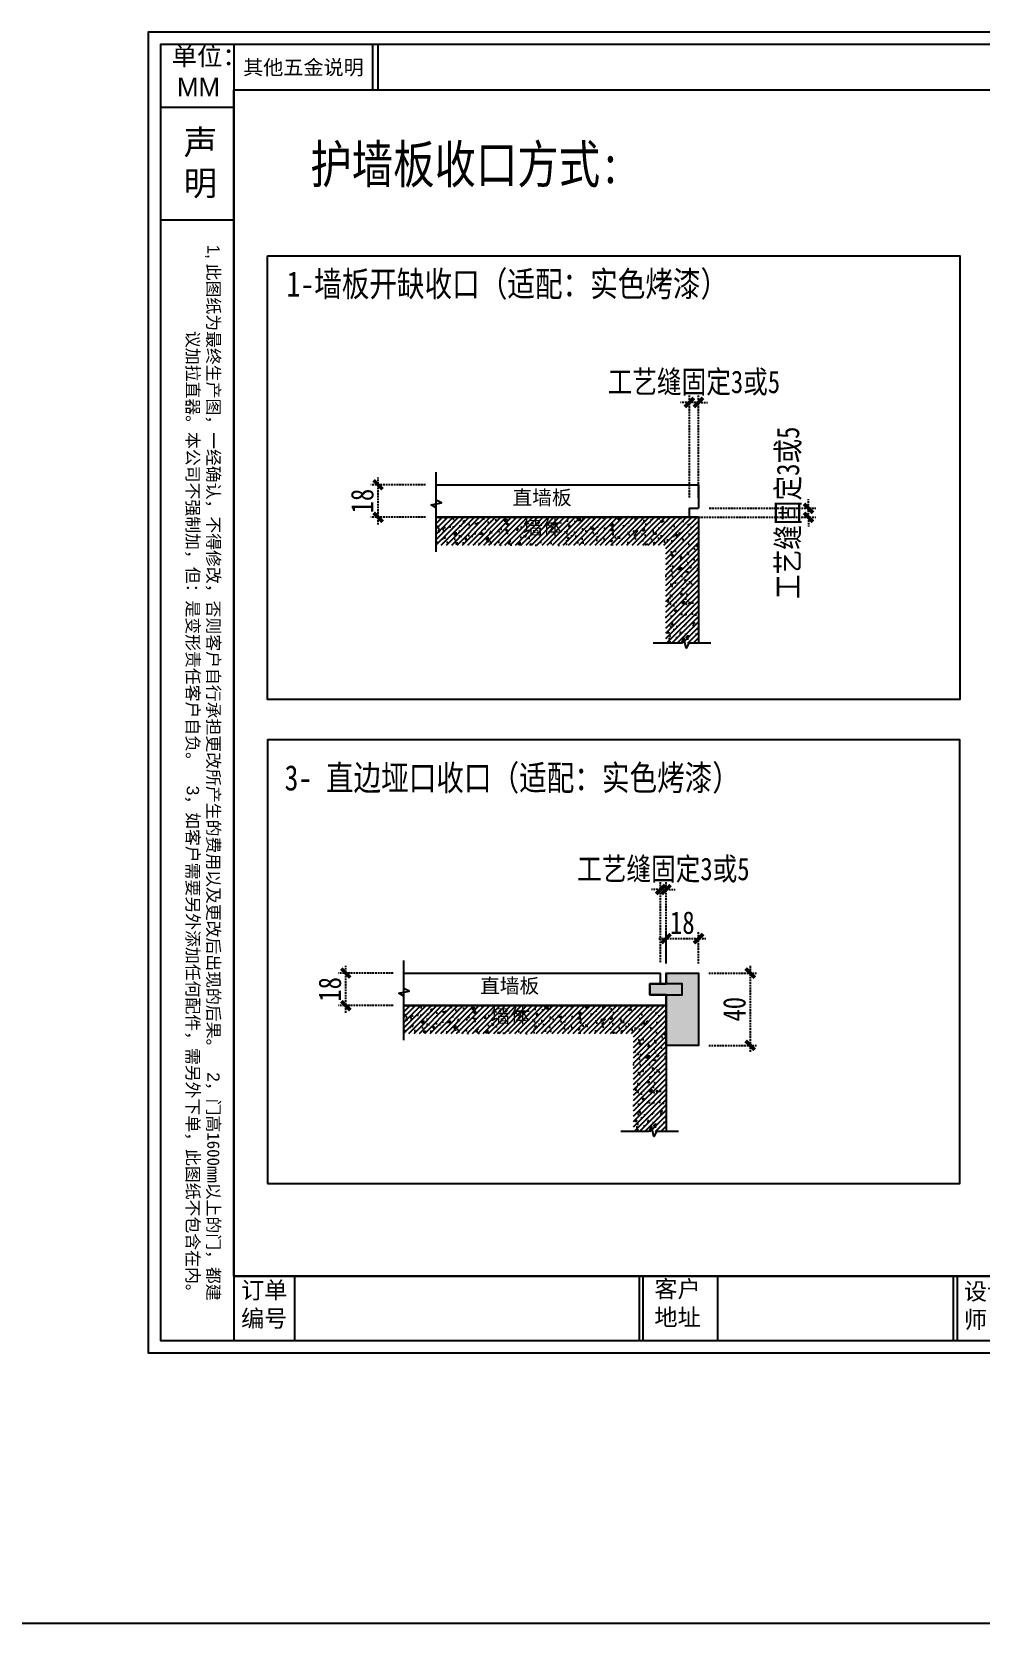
# Model space of a CAD drawing. Header units: millimetres. Extents: x 4862 to 20554, y 7569 to 11262.
# Drawn here: x 15971 to 16496, y 8610 to 9491 of the extents above; entities that cross this region are included whole.
import ezdxf
from ezdxf.enums import TextEntityAlignment as Align

# ---------------------------------------------------------------- set-up
doc = ezdxf.new("R2010")
doc.units = ezdxf.units.MM
doc.linetypes.add('DASHEDX2', pattern=[1.5, 1, -0.5])
doc.layers.add('0 @ 1', color=7, linetype='Continuous')
doc.styles.get("Standard").update_dxf_attribs({"font": 'arial.ttf'})
doc.styles.add('宋体', font='SimSun.ttf')
doc.styles.add('家具尺寸文字', font='SimSun.ttf', dxfattribs={"width": 0.8})
doc.styles.add('黑石雅黑', font='Microsoft YaHei.ttf')
doc.dimstyles.new('副本 固装比例5', dxfattribs={"dimscale": 5, "dimtxt": 2.5, "dimasz": 1, "dimexe": 0.8, "dimexo": 1.2, "dimgap": 0.5, "dimtad": 1, "dimdec": 0, "dimdsep": 46, "dimtxsty": '家具尺寸文字', "dimblk": 'ARCHTICK', "dimcen": 0, "dimdle": 0.8, "dimclrd": 8, "dimclre": 8, "dimclrt": 2, "dimadec": 1, "dimazin": 2, "dimtfac": 1, "dimtdec": 0, "dimtix": 1, "dimtmove": 2, "dimatfit": 2, "dimfxl": 0, "dimtolj": 1, "dimtzin": 0, "dimarcsym": 0})

# ---------------------------------------------------------------- blocks, each defined once
blk = doc.blocks.new('_ArchTick')
at = {"color": 0, "linetype": 'ByBlock', "const_width": 0.4}
blk.add_lwpolyline([(-0.5, -0.5), (0.5, 0.5)], dxfattribs=at)
blk = doc.blocks.new('*D412')
at = {"color": 8, "linetype": 'DASHEDX2', "lineweight": -2, "transparency": 16777216}
for p, q in [((16345.75, 9227.58), (16404.69, 9227.58)), ((16400.69, 9227.58), (16400.69, 9232.58)), ((16400.69, 9222.58), (16400.69, 9227.58)), ((16300.66, 9222.58), (16404.69, 9222.58)), ((16400.69, 9222.58), (16400.69, 9217.58))]:
    blk.add_line(p, q, dxfattribs=at)
at = {"layer": 'Defpoints', "color": 0, "transparency": 16777216}
for p in [(16339.75, 9227.58), (16400.69, 9227.58), (16294.66, 9222.58)]:
    blk.add_point(p, dxfattribs=at)
at = {"color": 8, "lineweight": -2, "transparency": 16777216, "xscale": 5, "yscale": 5, "zscale": 5}
for p, rotation in [((16400.69, 9227.58), 270), ((16400.69, 9222.58), 90)]:
    blk.add_blockref('_ArchTick', p, dxfattribs=dict(at, rotation=rotation))
at = {"color": 2, "transparency": 16777216, "insert": (16389.99, 9225.08), "char_height": 12.5, "attachment_point": 5, "rotation": 90, "style": '家具尺寸文字'}
blk.add_mtext('\\A1;工艺缝固定3或5', dxfattribs=at)
blk = doc.blocks.new('*D413')
at = {"color": 8, "linetype": 'DASHEDX2', "lineweight": -2, "transparency": 16777216}
for p, q in [((16334.75, 9286.18), (16329.75, 9286.18)), ((16334.75, 9233.58), (16334.75, 9290.18)), ((16339.75, 9286.18), (16334.75, 9286.18)), ((16339.75, 9233.58), (16339.75, 9290.18)), ((16339.75, 9286.18), (16344.75, 9286.18))]:
    blk.add_line(p, q, dxfattribs=at)
at = {"layer": 'Defpoints', "color": 0, "transparency": 16777216}
for p in [(16334.75, 9286.18), (16334.75, 9227.58), (16339.75, 9227.58)]:
    blk.add_point(p, dxfattribs=at)
at = {"color": 8, "lineweight": -2, "transparency": 16777216, "xscale": 5, "yscale": 5, "zscale": 5}
blk.add_blockref('_ArchTick', (16334.75, 9286.18), dxfattribs=at)
at = {"color": 8, "lineweight": -2, "transparency": 16777216, "xscale": 5, "yscale": 5, "zscale": 5, "rotation": 180}
blk.add_blockref('_ArchTick', (16339.75, 9286.18), dxfattribs=at)
at = {"color": 2, "transparency": 16777216, "insert": (16337.25, 9296.88), "char_height": 12.5, "attachment_point": 5, "style": '家具尺寸文字'}
blk.add_mtext('\\A1;工艺缝固定3或5', dxfattribs=at)
blk = doc.blocks.new('*D414')
at = {"color": 8, "linetype": 'DASHEDX2', "lineweight": -2, "transparency": 16777216}
for p, q in [((16162.46, 9218.58), (16162.46, 9244.58)), ((16188.66, 9240.58), (16158.46, 9240.58)), ((16188.66, 9222.58), (16158.46, 9222.58))]:
    blk.add_line(p, q, dxfattribs=at)
at = {"layer": 'Defpoints', "color": 0, "transparency": 16777216}
for p in [(16162.46, 9240.58), (16194.66, 9240.58), (16194.66, 9222.58)]:
    blk.add_point(p, dxfattribs=at)
at = {"color": 8, "lineweight": -2, "transparency": 16777216, "xscale": 5, "yscale": 5, "zscale": 5}
for p, rotation in [((16162.46, 9240.58), 90), ((16162.46, 9222.58), 270)]:
    blk.add_blockref('_ArchTick', p, dxfattribs=dict(at, rotation=rotation))
at = {"color": 2, "transparency": 16777216, "insert": (16153.71, 9231.58), "char_height": 12.5, "attachment_point": 5, "rotation": 90, "style": '家具尺寸文字'}
blk.add_mtext('\\A1;18', dxfattribs=at)
blk = doc.blocks.new('*U120')
at = {"color": 0}
blk.add_lwpolyline([(0, -15.97), (0, -1.28), (-1.7, -0.34), (1.7, 0.34), (0, 1.28), (0, 10.61)], dxfattribs=at)
blk = doc.blocks.new('*U121')
at = {"color": 0}
blk.add_lwpolyline([(0, -8.63), (0, -1.28), (-1.7, -0.34), (1.7, 0.34), (0, 1.28), (0, 10.61)], dxfattribs=at)
blk = doc.blocks.new('*D402')
at = {"color": 8, "linetype": 'DASHEDX2', "lineweight": -2, "transparency": 16777216}
for p, q in [((16170.74, 8970.26), (16140.54, 8970.26)), ((16144.54, 8948.26), (16144.54, 8974.26)), ((16170.74, 8952.26), (16140.54, 8952.26))]:
    blk.add_line(p, q, dxfattribs=at)
at = {"layer": 'Defpoints', "color": 0, "transparency": 16777216}
for p in [(16144.54, 8970.26), (16176.74, 8970.26), (16176.74, 8952.26)]:
    blk.add_point(p, dxfattribs=at)
at = {"color": 8, "lineweight": -2, "transparency": 16777216, "xscale": 5, "yscale": 5, "zscale": 5}
for p, rotation in [((16144.54, 8970.26), 90), ((16144.54, 8952.26), 270)]:
    blk.add_blockref('_ArchTick', p, dxfattribs=dict(at, rotation=rotation))
at = {"color": 2, "transparency": 16777216, "insert": (16135.79, 8961.26), "char_height": 12.5, "attachment_point": 5, "rotation": 90, "style": '家具尺寸文字'}
blk.add_mtext('\\A1;18', dxfattribs=at)
blk = doc.blocks.new('*D409')
at = {"color": 8, "linetype": 'DASHEDX2', "lineweight": -2, "transparency": 16777216}
for p, q in [((16317.84, 8989.38), (16343.84, 8989.38)), ((16321.84, 8975.49), (16321.84, 8993.38)), ((16339.84, 8975.49), (16339.84, 8993.38))]:
    blk.add_line(p, q, dxfattribs=at)
at = {"layer": 'Defpoints', "color": 0, "transparency": 16777216}
for p in [(16339.84, 8989.38), (16321.84, 8969.49), (16339.84, 8969.49)]:
    blk.add_point(p, dxfattribs=at)
at = {"color": 8, "lineweight": -2, "transparency": 16777216, "xscale": 5, "yscale": 5, "zscale": 5, "rotation": 180}
blk.add_blockref('_ArchTick', (16321.84, 8989.38), dxfattribs=at)
at = {"color": 8, "lineweight": -2, "transparency": 16777216, "xscale": 5, "yscale": 5, "zscale": 5}
blk.add_blockref('_ArchTick', (16339.84, 8989.38), dxfattribs=at)
at = {"color": 2, "transparency": 16777216, "insert": (16330.84, 8998.13), "char_height": 12.5, "attachment_point": 5, "style": '家具尺寸文字'}
blk.add_mtext('\\A1;18', dxfattribs=at)
blk = doc.blocks.new('*D410')
at = {"color": 8, "linetype": 'DASHEDX2', "lineweight": -2, "transparency": 16777216}
for p, q in [((16345.47, 8970.26), (16372.43, 8970.26)), ((16368.43, 8974.26), (16368.43, 8926.26)), ((16345.47, 8930.26), (16372.43, 8930.26))]:
    blk.add_line(p, q, dxfattribs=at)
at = {"layer": 'Defpoints', "color": 0, "transparency": 16777216}
for p in [(16339.47, 8970.26), (16339.47, 8930.26), (16368.43, 8930.26)]:
    blk.add_point(p, dxfattribs=at)
at = {"color": 8, "lineweight": -2, "transparency": 16777216, "xscale": 5, "yscale": 5, "zscale": 5}
for p, rotation in [((16368.43, 8970.26), 90), ((16368.43, 8930.26), 270)]:
    blk.add_blockref('_ArchTick', p, dxfattribs=dict(at, rotation=rotation))
at = {"color": 2, "transparency": 16777216, "insert": (16359.68, 8950.26), "char_height": 12.5, "attachment_point": 5, "rotation": 90, "style": '家具尺寸文字'}
blk.add_mtext('\\A1;40', dxfattribs=at)
blk = doc.blocks.new('*D411')
at = {"color": 8, "linetype": 'DASHEDX2', "lineweight": -2, "transparency": 16777216}
for p, q in [((16318.84, 9016.53), (16313.84, 9016.53)), ((16318.84, 8976.26), (16318.84, 9020.53)), ((16318.84, 9016.53), (16321.84, 9016.53)), ((16321.84, 8976.26), (16321.84, 9020.53)), ((16321.84, 9016.53), (16326.84, 9016.53))]:
    blk.add_line(p, q, dxfattribs=at)
at = {"layer": 'Defpoints', "color": 0, "transparency": 16777216}
for p in [(16321.84, 9016.53), (16318.84, 8970.26), (16321.84, 8970.26)]:
    blk.add_point(p, dxfattribs=at)
at = {"color": 8, "lineweight": -2, "transparency": 16777216, "xscale": 5, "yscale": 5, "zscale": 5}
blk.add_blockref('_ArchTick', (16318.84, 9016.53), dxfattribs=at)
at = {"color": 8, "lineweight": -2, "transparency": 16777216, "xscale": 5, "yscale": 5, "zscale": 5, "rotation": 180}
blk.add_blockref('_ArchTick', (16321.84, 9016.53), dxfattribs=at)
at = {"color": 2, "transparency": 16777216, "insert": (16320.34, 9027.23), "char_height": 12.5, "attachment_point": 5, "style": '家具尺寸文字'}
blk.add_mtext('\\A1;工艺缝固定3或5', dxfattribs=at)
blk = doc.blocks.new('A$C398a0407')
for p, q in [((443.2, 6784), (443.2, 64)), ((1163.2, 6546.9), (1163.2, 6784)), ((1189.6, 6546.9), (1189.6, 6784)), ((443.2, 6546.9), (8134, 6546.9)), ((443.2, 399), (9568, 399)), ((756.5, 399), (756.5, 64)), ((2542.3, 399), (2542.3, 64)), ((2562.3, 399), (2562.3, 64)), ((2948.7, 399), (2948.7, 64)), ((4169.9, 399), (4169.9, 64)), ((4189.9, 399), (4189.9, 64))]:
    blk.add_line(p, q)
at = {"color": 8}
for p, q in [((64, 6457.7), (443.2, 6457.7)), ((64, 5874.2), (443.2, 5874.2))]:
    blk.add_line(p, q, dxfattribs=at)
for points in [[(9632, 0), (0, 0), (0, 6848), (9632, 6848)], [(9568, 64), (64, 64), (64, 6784), (9568, 6784)]]:
    blk.add_lwpolyline(points, close=True)
at = {"color": 8, "insert": (368.9, 272.3), "char_height": 64, "width": 5497.15, "attachment_point": 3, "rotation": 270}
blk.add_mtext('1, {\\fSimSun|b0|i0|c134|p2;此图纸为最终生产图，一经确认，不得修改，否则客户自行承担更改所产生的费用以及更改后出现的后果。  }2{\\fSimSun|b0|i0|c134|p2;，门高1600mm以上的门，都建议加拉直器。本公司不强制加，但：是变形责任客户自负。  }3{\\fSimSun|b0|i0|c134|p2;，如客户需要另外添加任何配件，需另外下单，此图纸不包含在内。}', dxfattribs=at)
at = {"color": 8, "char_height": 88, "attachment_point": 1, "style": '宋体'}
for s, insert in [('订单\\P编号', (479.9, 370.6)), ('客户\\P地址', (2621.8, 377)), ('设计\\P师', (4225.5, 364.6))]:
    blk.add_mtext_dynamic_manual_height_columns(s, width=596.489, gutter_width=12.5, heights=[0], dxfattribs=dict(at, insert=insert))
at = {"layer": '0 @ 1', "color": 8, "attachment_point": 1}
for s, insert, char_height, width in [('\\pi13.703;单位：\\P\\pi40.286;MM', (107.3, 6770.1), 96, 391.163), ('{\\fSimSun|b0|i0|c134|p2;其他五金说明}', (490.9, 6701.9), 76.325, 737.994), ('声明', (182.3, 6340), 127.53, 194.038)]:
    blk.add_mtext(s, dxfattribs=dict(at, insert=insert, char_height=char_height, width=width))
blk = doc.blocks.new('A$Caecb7373')
at = {"color": 1}
blk.add_lwpolyline([(0, 821.76), (1155.84, 821.76), (1155.84, 0), (0, 0)], close=True, dxfattribs=at)

msp = doc.modelspace()

# ---------------------------------------------------------------- hatches: boundary and pattern name
h = msp.add_hatch()
h.set_pattern_fill('ANSI31', color=8, scale=0.65355)
h.set_pattern_definition([(45, (-30067.1645, 49475.8078), (-1.467260864, 1.467260864), [])])
h.paths.add_polyline_path([(16339.752, 9222.584), (16321.714, 9222.584), (16321.714, 9152.955), (16339.752, 9152.955)])
h.paths.add_polyline_path([(16321.714, 9222.584), (16194.658, 9222.584), (16194.658, 9207.209), (16321.714, 9207.209)])
h = msp.add_hatch()
h.set_pattern_fill('AR-CONC', color=8, scale=0.065355)
h.set_pattern_definition([(50, (-30214.581, 49475.808), (11.9066731, -1.0416984), [1.2450121, -13.6951334]), (355, (-30214.581, 49475.808), (-2.3033327, 12.486514), [0.9960097, -10.956145]), (100.451445, (-30213.589, 49475.721), (9.6033404, 11.444815), [1.0580975, -11.639082]), (46.1842, (-30214.581, 49479.128), (17.716362, -2.747675), [1.867518, -20.5427]), (96.635558, (-30213.105, 49478.899), (15.5155394, 16.1705263), [1.587147, -17.458639]), (351.18415, (-30214.581, 49479.128), (15.5155394, 16.1705263), [1.4940124, -16.4341426]), (21, (-30212.921, 49478.298), (9.9087536, -6.6835387), [1.2450121, -13.6951334]), (326, (-30212.921, 49478.298), (4.0390695, 12.0375985), [0.9960097, -10.9561067]), (71.451445, (-30212.095, 49477.741), (13.9478231, 5.3540599), [1.0580975, -11.639062]), (37.5, (-30214.581, 49475.808), (0.20185556, 5.5260918), [0, -10.8233054, 0, -11.12210834, 0, -10.9976071]), (7.5, (-30214.581, 49475.808), (4.36699686, 6.5472982), [0, -6.3412618, 0, -10.574303, 0, -4.1915408]), (327.5, (-30218.283, 49475.808), (8.86151892, -0.37440188), [0, -4.1500404, 0, -12.9481261, 0, -17.1811674]), (317.5, (-30219.943, 49475.808), (9.6809778, 1.6617475), [0, -5.3950526, 0, -8.5988838, 0, -12.2011189])])
h.paths.add_polyline_path([(16339.752, 9222.584), (16321.714, 9222.584), (16321.714, 9152.955), (16339.752, 9152.955)])
h.paths.add_polyline_path([(16321.714, 9222.584), (16194.658, 9222.584), (16194.658, 9207.209), (16321.714, 9207.209)])
at = {"true_color": 0x636466}
h = msp.add_hatch(color=251, dxfattribs=at)
h.dxf.hatch_style = 1
h.paths.add_polyline_path([(16339.837, 8970.26), (16321.837, 8970.26), (16321.837, 8964.26), (16330.837, 8964.26), (16330.837, 8958.26), (16321.837, 8958.26), (16321.837, 8930.26), (16339.837, 8930.26)])
h = msp.add_hatch(color=251, dxfattribs=at)
h.dxf.hatch_style = 1
h.paths.add_polyline_path([(16330.837, 8964.26), (16312.837, 8964.26), (16312.837, 8958.26), (16330.837, 8958.26)])
h = msp.add_hatch()
h.set_pattern_fill('ANSI31', color=8, scale=0.65355)
h.set_pattern_definition([(45, (-30085.079, 49205.4842), (-1.467260864, 1.467260864), [])])
h.paths.add_polyline_path([(16321.837, 8952.26), (16303.799, 8952.26), (16303.799, 8882.632), (16321.837, 8882.632)])
h.paths.add_polyline_path([(16303.799, 8952.26), (16176.743, 8952.26), (16176.743, 8936.885), (16303.799, 8936.885)])
h = msp.add_hatch()
h.set_pattern_fill('AR-CONC', color=8, scale=0.065355)
h.set_pattern_definition([(50, (-30232.495, 49205.484), (11.9066731, -1.0416984), [1.2450121, -13.6951334]), (355, (-30232.495, 49205.484), (-2.3033327, 12.486514), [0.9960097, -10.956145]), (100.451445, (-30231.503, 49205.397), (9.6033404, 11.444815), [1.0580975, -11.639082]), (46.1842, (-30232.495, 49208.804), (17.716362, -2.747675), [1.867518, -20.5427]), (96.635558, (-30231.019, 49208.575), (15.5155394, 16.1705263), [1.587147, -17.458639]), (351.18415, (-30232.495, 49208.804), (15.5155394, 16.1705263), [1.4940124, -16.4341426]), (21, (-30230.835, 49207.974), (9.9087536, -6.6835387), [1.2450121, -13.6951334]), (326, (-30230.835, 49207.974), (4.0390695, 12.0375985), [0.9960097, -10.9561067]), (71.451445, (-30230.01, 49207.417), (13.9478231, 5.3540599), [1.0580975, -11.639062]), (37.5, (-30232.4955, 49205.484), (0.20185556, 5.5260918), [0, -10.8233054, 0, -11.12210834, 0, -10.9976071]), (7.5, (-30232.4955, 49205.484), (4.36699686, 6.5472982), [0, -6.3412618, 0, -10.574303, 0, -4.1915408]), (327.5, (-30236.1973, 49205.484), (8.86151892, -0.37440188), [0, -4.1500404, 0, -12.9481261, 0, -17.1811674]), (317.5, (-30237.857, 49205.484), (9.6809778, 1.6617475), [0, -5.3950526, 0, -8.5988838, 0, -12.2011189])])
h.paths.add_polyline_path([(16321.837, 8952.26), (16303.799, 8952.26), (16303.799, 8882.632), (16321.837, 8882.632)])
h.paths.add_polyline_path([(16303.799, 8952.26), (16176.743, 8952.26), (16176.743, 8936.885), (16303.799, 8936.885)])

# ---------------------------------------------------------------- linework, layer by layer
for p, q in [((16318.837, 8964.26), (16318.837, 8970.26)), ((4862.317, 8610.368), (20477.138, 8610.368))]:
    msp.add_line(p, q)
for points in [[(16904.21, 8802.459), (16082.658, 8802.459), (16082.658, 9459.199), (16904.21, 9459.199)], [(16101.202, 9367.407), (16484.457, 9367.407), (16484.457, 9121.778), (16101.202, 9121.778)], [(16101.202, 8853.693), (16484.457, 8853.693), (16484.457, 9099.322), (16101.202, 9099.322)], [(16321.837, 8964.26), (16321.837, 8970.26)], [(16321.837, 8970.26), (16321.837, 8970.26)]]:
    msp.add_lwpolyline(points, close=True)
for points in [[(16339.752, 9222.584), (16194.658, 9222.584), (16194.658, 9240.584), (16339.752, 9240.584), (16339.752, 9227.584)], [(16339.752, 9222.584), (16334.752, 9222.584), (16334.752, 9227.584), (16339.752, 9227.584)], [(16321.837, 8958.26), (16321.837, 8952.26), (16176.743, 8952.26), (16176.743, 8970.26), (16318.837, 8970.26)], [(16321.837, 8958.26), (16321.837, 8952.26), (16176.743, 8952.26), (16176.743, 8970.26), (16318.837, 8970.26)], [(16321.837, 8958.26), (16312.837, 8958.26), (16312.837, 8964.26), (16321.837, 8964.26)]]:
    msp.add_lwpolyline(points)
at = {"color": 8}
for points in [[(16194.658, 9222.584), (16339.752, 9222.584), (16339.752, 9152.955)], [(16194.658, 9222.584), (16339.752, 9222.584), (16339.752, 9152.955)], [(16176.743, 8952.26), (16321.837, 8952.26), (16321.837, 8882.632)], [(16176.743, 8952.26), (16321.837, 8952.26), (16321.837, 8882.632)]]:
    msp.add_lwpolyline(points, dxfattribs=at)
at = {"color": 5}
for points in [[(16321.837, 8958.26), (16330.837, 8958.26), (16330.837, 8964.26), (16321.837, 8964.26), (16321.837, 8970.26), (16339.837, 8970.26), (16339.837, 8930.26), (16321.837, 8930.26)], [(16312.837, 8958.26), (16330.837, 8958.26), (16330.837, 8964.26), (16312.837, 8964.26)]]:
    msp.add_lwpolyline(points, close=True, dxfattribs=at)

# ---------------------------------------------------------------- block references
at = {"xscale": 0.1068232839997459, "yscale": 0.1068232839997459, "zscale": 0.1068232839997459}
msp.add_blockref('A$C398a0407', (16035.311, 8759.836), dxfattribs=at)
at = {"color": 1}
for name, p, xscale, yscale, zscale in [('A$Caecb7373', (16035.311, 8759.836), 0.8901940333312022, 0.8901940333312022, 0.8901940333312022), ('*U120', (16194.658, 9229.995), 1.664, 1.664, 1.664), ('*U120', (16176.743, 8959.671), 1.664, 1.664, 1.664)]:
    msp.add_blockref(name, p, dxfattribs=dict(at, xscale=xscale, yscale=yscale, zscale=zscale))
at = {"color": 1, "xscale": 1.664, "yscale": 1.664, "zscale": 1.664, "rotation": 90}
for p in [(16332.328, 9152.955), (16314.413, 8882.632)]:
    msp.add_blockref('*U121', p, dxfattribs=at)

# ---------------------------------------------------------------- texts
at = {"color": 1, "style": '家具尺寸文字', "width": 0.8}
msp.add_text('护墙板收口方式: ', height=21, dxfattribs=at).set_placement((16124.927, 9418.05), align=Align.MIDDLE_LEFT)
at = {"style": '黑石雅黑'}
for p in [(16236.802, 9229.542), (16218.888, 8959.218)]:
    msp.add_text('直墙板 ', height=8, dxfattribs=at).set_placement(p)
at = {"color": 3, "style": '黑石雅黑'}
for p in [(16242.667, 9212.937), (16224.753, 8942.613)]:
    msp.add_text('墙体', height=8, dxfattribs=at).set_placement(p)
at = {"color": 50, "style": '家具尺寸文字', "width": 0.8}
msp.add_text('3- 直边垭口收口（适配：实色烤漆）', height=14, dxfattribs=at).set_placement((16110.698, 9071.385))
at = {"color": 50, "insert": (16111.815, 9358.812), "char_height": 14, "width": 372.642, "attachment_point": 1, "style": '家具尺寸文字'}
msp.add_mtext('1-墙板开缺收口（适配：实色烤漆）', dxfattribs=at)

# ---------------------------------------------------------------- dimensions: what is measured, and where the dimension line sits
for base, p1, p2, picture, middle in [((16334.752, 9286.179), (16339.752, 9227.584), (16334.752, 9227.584), '*D413', (16337.252, 9296.884)), ((16321.837, 9016.528), (16318.837, 8970.26), (16321.837, 8970.26), '*D411', (16320.337, 9027.233))]:
    dim = msp.add_linear_dim(base=base, p1=p1, p2=p2, text='工艺缝固定3或5', dimstyle='副本 固装比例5', override={"dimfxl": 100, "dimarcsym": 1})
    dim.commit()
    dim.dimension.update_dxf_attribs({"geometry": picture, "text_midpoint": middle})
dim = msp.add_linear_dim(base=(16400.692, 9227.584), p1=(16294.658, 9222.584), p2=(16339.752, 9227.584), angle=90, text='工艺缝固定3或5', dimstyle='副本 固装比例5', override={"dimfxl": 100, "dimarcsym": 1})
dim.commit()
dim.dimension.update_dxf_attribs({"geometry": '*D412', "text_midpoint": (16389.986, 9225.084)})
for base, p1, p2, picture, middle in [((16162.456, 9240.584), (16194.658, 9222.584), (16194.658, 9240.584), '*D414', (16153.706, 9231.584)), ((16144.542, 8970.26), (16176.743, 8952.26), (16176.743, 8970.26), '*D402', (16135.792, 8961.26)), ((16368.434, 8930.26), (16339.474, 8970.26), (16339.474, 8930.26), '*D410', (16359.684, 8950.26))]:
    dim = msp.add_linear_dim(base=base, p1=p1, p2=p2, angle=90, dimstyle='副本 固装比例5', override={"dimfxl": 100, "dimarcsym": 1})
    dim.commit()
    dim.dimension.update_dxf_attribs({"geometry": picture, "text_midpoint": middle})
dim = msp.add_linear_dim(base=(16339.837, 8989.384), p1=(16321.837, 8969.487), p2=(16339.837, 8969.487), dimstyle='副本 固装比例5', override={"dimfxl": 100, "dimarcsym": 1})
dim.commit()
dim.dimension.update_dxf_attribs({"geometry": '*D409', "text_midpoint": (16330.837, 8998.134)})

doc.saveas('drawing.dxf')
